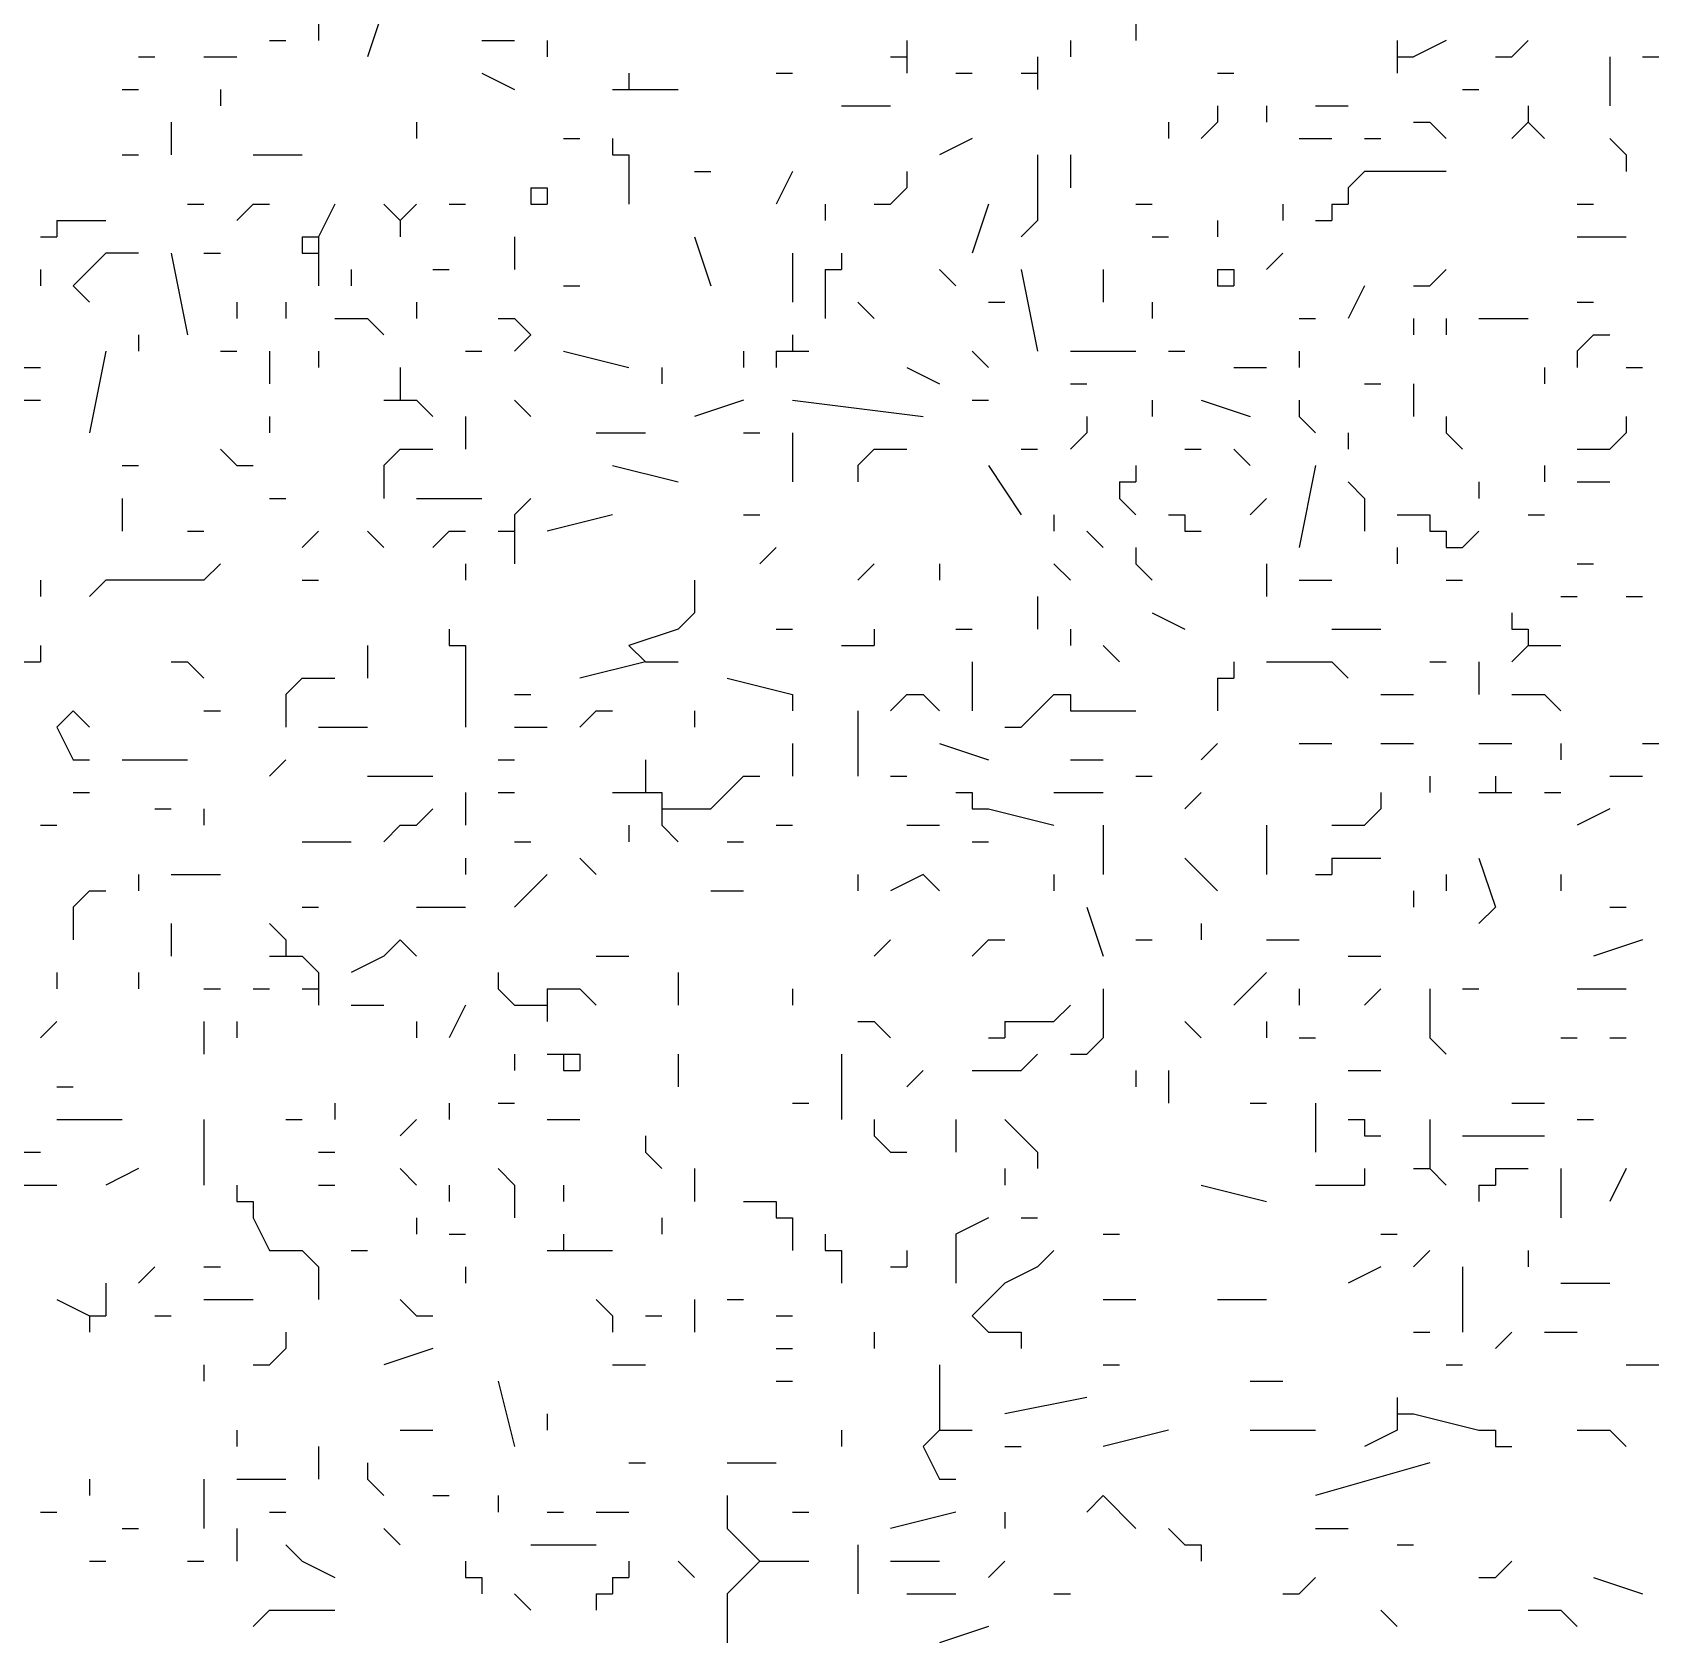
# Model space of a CAD drawing. Header units: inches. Extents: x 0 to 7.16, y 0 to 9.76.
# Drawn here: x 4.225 to 5.215, y 6.385 to 7.365 of the extents above; entities that cross this region are included whole.
import ezdxf

# ---------------------------------------------------------------- set-up
doc = ezdxf.new("R2010")
doc.units = ezdxf.units.IN
doc.header["$MEASUREMENT"] = 0

# ---------------------------------------------------------------- blocks, each defined once
blk = doc.blocks.new('drevoo')
at = {"linetype": 'Continuous'}
for points in [[(185.55022, -560.20012), (185.55022, -560.25012)], [(185.59022, -560.23012), (185.58022, -560.26012)], [(186.05022, -560.23012), (186.05022, -560.25012)], [(185.52022, -560.25012), (185.53022, -560.25012)], [(185.65022, -560.25012), (185.67022, -560.25012)], [(185.69022, -560.25012), (185.69022, -560.26012)], [(185.91022, -560.25012), (185.91022, -560.26012)], [(186.01022, -560.25012), (186.01022, -560.26012)], [(186.21022, -560.25012), (186.21022, -560.26012)], [(186.24022, -560.25012), (186.22022, -560.26012)], [(186.29022, -560.25012), (186.28022, -560.26012)], [(185.44022, -560.26012), (185.45022, -560.26012)], [(185.48022, -560.26012), (185.50022, -560.26012)], [(185.90022, -560.26012), (185.91022, -560.26012)], [(185.91022, -560.26012), (185.91022, -560.27012)], [(185.99022, -560.26012), (185.99022, -560.27012)], [(186.21022, -560.26012), (186.21022, -560.27012)], [(186.21022, -560.26012), (186.22022, -560.26012)], [(186.27022, -560.26012), (186.28022, -560.26012)], [(186.34022, -560.26012), (186.34022, -560.29012)], [(186.36022, -560.26012), (186.37022, -560.26012)], [(185.65022, -560.27012), (185.67022, -560.28012)], [(185.74022, -560.27012), (185.74022, -560.28012)], [(185.83022, -560.27012), (185.84022, -560.27012)], [(185.94022, -560.27012), (185.95022, -560.27012)], [(185.98022, -560.27012), (185.99022, -560.27012)], [(185.99022, -560.27012), (185.99022, -560.28012)], [(186.10022, -560.27012), (186.11022, -560.27012)], [(185.43022, -560.28012), (185.44022, -560.28012)], [(185.49022, -560.28012), (185.49022, -560.29012)], [(185.73022, -560.28012), (185.74022, -560.28012)], [(185.74022, -560.28012), (185.75022, -560.28012)], [(185.75022, -560.28012), (185.77022, -560.28012)], [(186.25022, -560.28012), (186.26022, -560.28012)], [(185.87022, -560.29012), (185.90022, -560.29012)], [(186.10022, -560.29012), (186.10022, -560.30012)], [(186.13022, -560.29012), (186.13022, -560.30012)], [(186.16022, -560.29012), (186.18022, -560.29012)], [(186.29022, -560.29012), (186.29022, -560.30012)], [(185.46022, -560.30012), (185.46022, -560.32012)], [(185.61022, -560.30012), (185.61022, -560.31012)], [(186.07022, -560.30012), (186.07022, -560.31012)], [(186.10022, -560.30012), (186.09022, -560.31012)], [(186.22022, -560.30012), (186.23022, -560.30012)], [(186.23022, -560.30012), (186.24022, -560.31012)], [(186.29022, -560.30012), (186.28022, -560.31012)], [(186.29022, -560.30012), (186.30022, -560.31012)], [(185.70022, -560.31012), (185.71022, -560.31012)], [(185.73022, -560.31012), (185.73022, -560.32012)], [(185.95022, -560.31012), (185.93022, -560.32012)], [(186.15022, -560.31012), (186.17022, -560.31012)], [(186.19022, -560.31012), (186.20022, -560.31012)], [(186.34022, -560.31012), (186.35022, -560.32012)], [(185.43022, -560.32012), (185.44022, -560.32012)], [(185.51022, -560.32012), (185.54022, -560.32012)], [(185.73022, -560.32012), (185.74022, -560.32012)], [(185.74022, -560.32012), (185.74022, -560.33012)], [(185.99022, -560.32012), (185.99022, -560.36012)], [(186.01022, -560.32012), (186.01022, -560.34012)], [(186.35022, -560.32012), (186.35022, -560.33012)], [(185.74022, -560.33012), (185.74022, -560.35012)], [(185.78022, -560.33012), (185.79022, -560.33012)], [(185.84022, -560.33012), (185.83022, -560.35012)], [(185.91022, -560.33012), (185.91022, -560.34012)], [(186.24022, -560.33012), (186.19022, -560.33012), (186.18022, -560.34012)], [(185.68022, -560.34012), (185.68022, -560.35012)], [(185.68022, -560.34012), (185.69022, -560.34012)], [(185.69022, -560.34012), (185.69022, -560.35012)], [(185.91022, -560.34012), (185.90022, -560.35012)], [(186.18022, -560.34012), (186.18022, -560.35012)], [(185.47022, -560.35012), (185.48022, -560.35012)], [(185.51022, -560.35012), (185.50022, -560.36012)], [(185.51022, -560.35012), (185.52022, -560.35012)], [(185.56022, -560.35012), (185.55022, -560.37012)], [(185.59022, -560.35012), (185.60022, -560.36012)], [(185.61022, -560.35012), (185.60022, -560.36012)], [(185.63022, -560.35012), (185.64022, -560.35012)], [(185.68022, -560.35012), (185.69022, -560.35012)], [(185.86022, -560.35012), (185.86022, -560.36012)], [(185.89022, -560.35012), (185.90022, -560.35012)], [(185.96022, -560.35012), (185.95022, -560.38012)], [(186.05022, -560.35012), (186.06022, -560.35012)], [(186.14022, -560.35012), (186.14022, -560.36012)], [(186.17022, -560.35012), (186.17022, -560.36012)], [(186.17022, -560.35012), (186.18022, -560.35012)], [(186.32022, -560.35012), (186.33022, -560.35012)], [(185.39022, -560.36012), (185.39022, -560.37012)], [(185.39022, -560.36012), (185.40022, -560.36012)], [(185.40022, -560.36012), (185.42022, -560.36012)], [(185.60022, -560.36012), (185.60022, -560.37012)], [(185.99022, -560.36012), (185.98022, -560.37012)], [(186.10022, -560.36012), (186.10022, -560.37012)], [(186.16022, -560.36012), (186.17022, -560.36012)], [(185.38022, -560.37012), (185.39022, -560.37012)], [(185.54022, -560.37012), (185.54022, -560.38012)], [(185.54022, -560.37012), (185.55022, -560.37012)], [(185.55022, -560.37012), (185.55022, -560.38012)], [(185.67022, -560.37012), (185.67022, -560.39012)], [(185.78022, -560.37012), (185.79022, -560.40012)], [(186.06022, -560.37012), (186.07022, -560.37012)], [(186.32022, -560.37012), (186.35022, -560.37012)], [(185.44022, -560.38012), (185.42022, -560.38012), (185.40022, -560.40012)], [(185.46022, -560.38012), (185.47022, -560.43012)], [(185.48022, -560.38012), (185.49022, -560.38012)], [(185.54022, -560.38012), (185.55022, -560.38012)], [(185.55022, -560.38012), (185.55022, -560.39012)], [(185.84022, -560.38012), (185.84022, -560.41012)], [(185.87022, -560.38012), (185.87022, -560.39012)], [(186.14022, -560.38012), (186.13022, -560.39012)], [(185.38022, -560.39012), (185.38022, -560.40012)], [(185.55022, -560.39012), (185.55022, -560.40012)], [(185.57022, -560.39012), (185.57022, -560.40012)], [(185.62022, -560.39012), (185.63022, -560.39012)], [(185.86022, -560.39012), (185.86022, -560.40012)], [(185.86022, -560.39012), (185.87022, -560.39012)], [(185.93022, -560.39012), (185.94022, -560.40012)], [(185.98022, -560.39012), (185.99022, -560.44012)], [(186.03022, -560.39012), (186.03022, -560.41012)], [(186.10022, -560.39012), (186.10022, -560.40012)], [(186.10022, -560.39012), (186.11022, -560.39012)], [(186.11022, -560.39012), (186.11022, -560.40012)], [(186.24022, -560.39012), (186.23022, -560.40012)], [(185.40022, -560.40012), (185.41022, -560.41012)], [(185.70022, -560.40012), (185.71022, -560.40012)], [(185.86022, -560.40012), (185.86022, -560.42012)], [(186.10022, -560.40012), (186.11022, -560.40012)], [(186.19022, -560.40012), (186.18022, -560.42012)], [(186.22022, -560.40012), (186.23022, -560.40012)], [(185.50022, -560.41012), (185.50022, -560.42012)], [(185.53022, -560.41012), (185.53022, -560.42012)], [(185.61022, -560.41012), (185.61022, -560.42012)], [(185.88022, -560.41012), (185.89022, -560.42012)], [(185.96022, -560.41012), (185.97022, -560.41012)], [(186.06022, -560.41012), (186.06022, -560.42012)], [(186.32022, -560.41012), (186.33022, -560.41012)], [(185.56022, -560.42012), (185.58022, -560.42012)], [(185.58022, -560.42012), (185.59022, -560.43012)], [(185.66022, -560.42012), (185.67022, -560.42012)], [(185.67022, -560.42012), (185.68022, -560.43012)], [(186.15022, -560.42012), (186.16022, -560.42012)], [(186.22022, -560.42012), (186.22022, -560.43012)], [(186.24022, -560.42012), (186.24022, -560.43012)], [(186.26022, -560.42012), (186.29022, -560.42012)], [(185.44022, -560.43012), (185.44022, -560.44012)], [(185.68022, -560.43012), (185.67022, -560.44012)], [(185.84022, -560.43012), (185.84022, -560.44012)], [(186.33022, -560.43012), (186.32022, -560.44012)], [(186.33022, -560.43012), (186.34022, -560.43012)], [(185.42022, -560.44012), (185.41022, -560.49012)], [(185.49022, -560.44012), (185.50022, -560.44012)], [(185.52022, -560.44012), (185.52022, -560.46012)], [(185.55022, -560.44012), (185.55022, -560.45012)], [(185.64022, -560.44012), (185.65022, -560.44012)], [(185.70022, -560.44012), (185.74022, -560.45012)], [(185.81022, -560.44012), (185.81022, -560.45012)], [(185.83022, -560.44012), (185.83022, -560.45012)], [(185.83022, -560.44012), (185.84022, -560.44012)], [(185.84022, -560.44012), (185.85022, -560.44012)], [(185.95022, -560.44012), (185.96022, -560.45012)], [(186.01022, -560.44012), (186.05022, -560.44012)], [(186.07022, -560.44012), (186.08022, -560.44012)], [(186.15022, -560.44012), (186.15022, -560.45012)], [(186.32022, -560.44012), (186.32022, -560.45012)], [(185.37022, -560.45012), (185.38022, -560.45012)], [(185.60022, -560.45012), (185.60022, -560.46012)], [(185.76022, -560.45012), (185.76022, -560.46012)], [(185.91022, -560.45012), (185.93022, -560.46012)], [(186.11022, -560.45012), (186.13022, -560.45012)], [(186.30022, -560.45012), (186.30022, -560.46012)], [(186.35022, -560.45012), (186.36022, -560.45012)], [(185.60022, -560.46012), (185.60022, -560.47012)], [(186.01022, -560.46012), (186.02022, -560.46012)], [(186.19022, -560.46012), (186.20022, -560.46012)], [(186.22022, -560.46012), (186.22022, -560.48012)], [(185.36022, -560.47012), (185.38022, -560.47012)], [(185.59022, -560.47012), (185.60022, -560.47012)], [(185.60022, -560.47012), (185.61022, -560.47012)], [(185.61022, -560.47012), (185.62022, -560.48012)], [(185.67022, -560.47012), (185.68022, -560.48012)], [(185.81022, -560.47012), (185.78022, -560.48012)], [(185.84022, -560.47012), (185.92022, -560.48012)], [(185.95022, -560.47012), (185.96022, -560.47012)], [(186.06022, -560.47012), (186.06022, -560.48012)], [(186.09022, -560.47012), (186.12022, -560.48012)], [(186.15022, -560.47012), (186.15022, -560.48012)], [(185.52022, -560.48012), (185.52022, -560.49012)], [(185.64022, -560.48012), (185.64022, -560.50012)], [(186.02022, -560.48012), (186.02022, -560.49012)], [(186.15022, -560.48012), (186.16022, -560.49012)], [(186.24022, -560.48012), (186.24022, -560.49012)], [(186.35022, -560.48012), (186.35022, -560.49012)], [(185.72022, -560.49012), (185.75022, -560.49012)], [(185.81022, -560.49012), (185.82022, -560.49012)], [(185.84022, -560.49012), (185.84022, -560.52012)], [(186.02022, -560.49012), (186.01022, -560.50012)], [(186.18022, -560.49012), (186.18022, -560.50012)], [(186.24022, -560.49012), (186.25022, -560.50012)], [(186.35022, -560.49012), (186.34022, -560.50012)], [(185.49022, -560.50012), (185.50022, -560.51012)], [(185.60022, -560.50012), (185.59022, -560.51012)], [(185.60022, -560.50012), (185.62022, -560.50012)], [(185.89022, -560.50012), (185.88022, -560.51012)], [(185.89022, -560.50012), (185.91022, -560.50012)], [(185.98022, -560.50012), (185.99022, -560.50012)], [(186.08022, -560.50012), (186.09022, -560.50012)], [(186.11022, -560.50012), (186.12022, -560.51012)], [(186.32022, -560.50012), (186.34022, -560.50012)], [(185.43022, -560.51012), (185.44022, -560.51012)], [(185.50022, -560.51012), (185.51022, -560.51012)], [(185.59022, -560.51012), (185.59022, -560.53012)], [(185.73022, -560.51012), (185.77022, -560.52012)], [(185.88022, -560.51012), (185.88022, -560.52012)], [(185.96022, -560.51012), (185.98022, -560.54012)], [(186.05022, -560.51012), (186.05022, -560.52012)], [(186.16022, -560.51012), (186.15022, -560.56012)], [(186.30022, -560.51012), (186.30022, -560.52012)], [(186.04022, -560.52012), (186.04022, -560.53012)], [(186.04022, -560.52012), (186.05022, -560.52012)], [(186.18022, -560.52012), (186.19022, -560.53012)], [(186.26022, -560.52012), (186.26022, -560.53012)], [(186.32022, -560.52012), (186.34022, -560.52012)], [(185.43022, -560.53012), (185.43022, -560.55012)], [(185.52022, -560.53012), (185.53022, -560.53012)], [(185.61022, -560.53012), (185.65022, -560.53012)], [(185.68022, -560.53012), (185.67022, -560.54012)], [(186.04022, -560.53012), (186.05022, -560.54012)], [(186.13022, -560.53012), (186.12022, -560.54012)], [(186.19022, -560.53012), (186.19022, -560.55012)], [(185.67022, -560.54012), (185.67022, -560.55012)], [(185.73022, -560.54012), (185.69022, -560.55012)], [(185.81022, -560.54012), (185.82022, -560.54012)], [(186.00022, -560.54012), (186.00022, -560.55012)], [(186.07022, -560.54012), (186.08022, -560.54012)], [(186.08022, -560.54012), (186.08022, -560.55012)], [(186.21022, -560.54012), (186.22022, -560.54012)], [(186.22022, -560.54012), (186.23022, -560.54012)], [(186.23022, -560.54012), (186.23022, -560.55012)], [(186.29022, -560.54012), (186.30022, -560.54012)], [(185.47022, -560.55012), (185.48022, -560.55012)], [(185.55022, -560.55012), (185.54022, -560.56012)], [(185.58022, -560.55012), (185.59022, -560.56012)], [(185.63022, -560.55012), (185.62022, -560.56012)], [(185.63022, -560.55012), (185.64022, -560.55012)], [(185.66022, -560.55012), (185.67022, -560.55012)], [(185.67022, -560.55012), (185.67022, -560.56012)], [(186.02022, -560.55012), (186.03022, -560.56012)], [(186.08022, -560.55012), (186.09022, -560.55012)], [(186.23022, -560.55012), (186.24022, -560.55012)], [(186.24022, -560.55012), (186.24022, -560.56012)], [(186.26022, -560.55012), (186.25022, -560.56012)], [(185.67022, -560.56012), (185.67022, -560.57012)], [(185.83022, -560.56012), (185.82022, -560.57012)], [(186.05022, -560.56012), (186.05022, -560.57012)], [(186.21022, -560.56012), (186.21022, -560.57012)], [(186.24022, -560.56012), (186.25022, -560.56012)], [(185.49022, -560.57012), (185.48022, -560.58012)], [(185.64022, -560.57012), (185.64022, -560.58012)], [(185.89022, -560.57012), (185.88022, -560.58012)], [(185.93022, -560.57012), (185.93022, -560.58012)], [(186.00022, -560.57012), (186.01022, -560.58012)], [(186.05022, -560.57012), (186.06022, -560.58012)], [(186.13022, -560.57012), (186.13022, -560.59012)], [(186.32022, -560.57012), (186.33022, -560.57012)], [(185.38022, -560.58012), (185.38022, -560.59012)], [(185.48022, -560.58012), (185.42022, -560.58012), (185.41022, -560.59012)], [(185.54022, -560.58012), (185.55022, -560.58012)], [(185.78022, -560.58012), (185.78022, -560.60012)], [(186.15022, -560.58012), (186.17022, -560.58012)], [(186.24022, -560.58012), (186.25022, -560.58012)], [(185.99022, -560.59012), (185.99022, -560.61012)], [(186.31022, -560.59012), (186.32022, -560.59012)], [(186.35022, -560.59012), (186.36022, -560.59012)], [(185.78022, -560.60012), (185.77022, -560.61012)], [(186.06022, -560.60012), (186.08022, -560.61012)], [(186.28022, -560.60012), (186.28022, -560.61012)], [(185.63022, -560.61012), (185.63022, -560.62012)], [(185.77022, -560.61012), (185.74022, -560.62012), (185.75022, -560.63012)], [(185.83022, -560.61012), (185.84022, -560.61012)], [(185.89022, -560.61012), (185.89022, -560.62012)], [(185.94022, -560.61012), (185.95022, -560.61012)], [(186.01022, -560.61012), (186.01022, -560.62012)], [(186.17022, -560.61012), (186.20022, -560.61012)], [(186.28022, -560.61012), (186.29022, -560.61012)], [(186.29022, -560.61012), (186.29022, -560.62012)], [(185.38022, -560.62012), (185.38022, -560.63012)], [(185.58022, -560.62012), (185.58022, -560.64012)], [(185.63022, -560.62012), (185.64022, -560.62012)], [(185.64022, -560.62012), (185.64022, -560.63012)], [(185.87022, -560.62012), (185.88022, -560.62012)], [(185.88022, -560.62012), (185.89022, -560.62012)], [(186.03022, -560.62012), (186.04022, -560.63012)], [(186.29022, -560.62012), (186.28022, -560.63012)], [(186.29022, -560.62012), (186.30022, -560.62012)], [(186.30022, -560.62012), (186.31022, -560.62012)], [(185.37022, -560.63012), (185.38022, -560.63012)], [(185.46022, -560.63012), (185.47022, -560.63012)], [(185.47022, -560.63012), (185.48022, -560.64012)], [(185.64022, -560.63012), (185.64022, -560.67012)], [(185.75022, -560.63012), (185.71022, -560.64012)], [(185.75022, -560.63012), (185.77022, -560.63012)], [(185.95022, -560.63012), (185.95022, -560.66012)], [(186.11022, -560.63012), (186.11022, -560.64012)], [(186.13022, -560.63012), (186.17022, -560.63012)], [(186.17022, -560.63012), (186.18022, -560.64012)], [(186.23022, -560.63012), (186.24022, -560.63012)], [(186.26022, -560.63012), (186.26022, -560.65012)], [(185.54022, -560.64012), (185.53022, -560.65012)], [(185.54022, -560.64012), (185.56022, -560.64012)], [(185.80022, -560.64012), (185.84022, -560.65012), (185.84022, -560.66012)], [(186.10022, -560.64012), (186.10022, -560.65012)], [(186.10022, -560.64012), (186.11022, -560.64012)], [(185.53022, -560.65012), (185.53022, -560.67012)], [(185.67022, -560.65012), (185.68022, -560.65012)], [(185.91022, -560.65012), (185.90022, -560.66012)], [(185.91022, -560.65012), (185.92022, -560.65012)], [(185.92022, -560.65012), (185.93022, -560.66012)], [(186.00022, -560.65012), (185.99022, -560.66012)], [(186.00022, -560.65012), (186.01022, -560.65012)], [(186.01022, -560.65012), (186.01022, -560.66012)], [(186.10022, -560.65012), (186.10022, -560.66012)], [(186.20022, -560.65012), (186.22022, -560.65012)], [(186.28022, -560.65012), (186.30022, -560.65012)], [(186.30022, -560.65012), (186.31022, -560.66012)], [(185.40022, -560.66012), (185.39022, -560.67012)], [(185.40022, -560.66012), (185.41022, -560.67012)], [(185.48022, -560.66012), (185.49022, -560.66012)], [(185.72022, -560.66012), (185.71022, -560.67012)], [(185.72022, -560.66012), (185.73022, -560.66012)], [(185.78022, -560.66012), (185.78022, -560.67012)], [(185.88022, -560.66012), (185.88022, -560.70012)], [(185.99022, -560.66012), (185.98022, -560.67012)], [(186.01022, -560.66012), (186.02022, -560.66012)], [(186.02022, -560.66012), (186.05022, -560.66012)], [(185.39022, -560.67012), (185.40022, -560.69012), (185.41022, -560.69012)], [(185.55022, -560.67012), (185.58022, -560.67012)], [(185.67022, -560.67012), (185.69022, -560.67012)], [(185.97022, -560.67012), (185.98022, -560.67012)], [(185.84022, -560.68012), (185.84022, -560.70012)], [(185.93022, -560.68012), (185.96022, -560.69012)], [(186.10022, -560.68012), (186.09022, -560.69012)], [(186.15022, -560.68012), (186.17022, -560.68012)], [(186.20022, -560.68012), (186.22022, -560.68012)], [(186.26022, -560.68012), (186.28022, -560.68012)], [(186.31022, -560.68012), (186.31022, -560.69012)], [(186.36022, -560.68012), (186.40022, -560.68012)], [(185.43022, -560.69012), (185.47022, -560.69012)], [(185.53022, -560.69012), (185.52022, -560.70012)], [(185.66022, -560.69012), (185.67022, -560.69012)], [(185.75022, -560.69012), (185.75022, -560.70012)], [(186.01022, -560.69012), (186.03022, -560.69012)], [(185.58022, -560.70012), (185.62022, -560.70012)], [(185.75022, -560.70012), (185.75022, -560.71012)], [(185.81022, -560.70012), (185.80022, -560.71012)], [(185.81022, -560.70012), (185.82022, -560.70012)], [(185.90022, -560.70012), (185.91022, -560.70012)], [(186.05022, -560.70012), (186.06022, -560.70012)], [(186.23022, -560.70012), (186.23022, -560.71012)], [(186.27022, -560.70012), (186.27022, -560.71012)], [(186.34022, -560.70012), (186.36022, -560.70012)], [(185.40022, -560.71012), (185.41022, -560.71012)], [(185.64022, -560.71012), (185.64022, -560.73012)], [(185.66022, -560.71012), (185.67022, -560.71012)], [(185.73022, -560.71012), (185.74022, -560.71012)], [(185.74022, -560.71012), (185.75022, -560.71012)], [(185.75022, -560.71012), (185.76022, -560.71012)], [(185.76022, -560.71012), (185.76022, -560.72012)], [(185.80022, -560.71012), (185.79022, -560.72012)], [(185.94022, -560.71012), (185.95022, -560.71012)], [(185.95022, -560.71012), (185.95022, -560.72012)], [(186.00022, -560.71012), (186.03022, -560.71012)], [(186.09022, -560.71012), (186.08022, -560.72012)], [(186.20022, -560.71012), (186.20022, -560.72012)], [(186.26022, -560.71012), (186.27022, -560.71012)], [(186.27022, -560.71012), (186.28022, -560.71012)], [(186.30022, -560.71012), (186.31022, -560.71012)], [(185.45022, -560.72012), (185.46022, -560.72012)], [(185.48022, -560.72012), (185.48022, -560.73012)], [(185.62022, -560.72012), (185.61022, -560.73012)], [(185.76022, -560.72012), (185.76022, -560.73012)], [(185.76022, -560.72012), (185.77022, -560.72012)], [(185.77022, -560.72012), (185.79022, -560.72012)], [(185.95022, -560.72012), (185.96022, -560.72012)], [(185.96022, -560.72012), (186.00022, -560.73012)], [(186.20022, -560.72012), (186.19022, -560.73012)], [(186.34022, -560.72012), (186.32022, -560.73012)], [(185.38022, -560.73012), (185.39022, -560.73012)], [(185.60022, -560.73012), (185.59022, -560.74012)], [(185.60022, -560.73012), (185.61022, -560.73012)], [(185.74022, -560.73012), (185.74022, -560.74012)], [(185.76022, -560.73012), (185.77022, -560.74012)], [(185.83022, -560.73012), (185.84022, -560.73012)], [(185.91022, -560.73012), (185.93022, -560.73012)], [(186.03022, -560.73012), (186.03022, -560.76012)], [(186.13022, -560.73012), (186.13022, -560.76012)], [(186.17022, -560.73012), (186.19022, -560.73012)], [(185.54022, -560.74012), (185.57022, -560.74012)], [(185.67022, -560.74012), (185.68022, -560.74012)], [(185.80022, -560.74012), (185.81022, -560.74012)], [(185.95022, -560.74012), (185.96022, -560.74012)], [(185.64022, -560.75012), (185.64022, -560.76012)], [(185.71022, -560.75012), (185.72022, -560.76012)], [(186.08022, -560.75012), (186.09022, -560.76012)], [(186.17022, -560.75012), (186.17022, -560.76012)], [(186.17022, -560.75012), (186.18022, -560.75012)], [(186.18022, -560.75012), (186.20022, -560.75012)], [(186.26022, -560.75012), (186.27022, -560.78012)], [(185.44022, -560.76012), (185.44022, -560.77012)], [(185.46022, -560.76012), (185.49022, -560.76012)], [(185.69022, -560.76012), (185.68022, -560.77012)], [(185.88022, -560.76012), (185.88022, -560.77012)], [(185.92022, -560.76012), (185.90022, -560.77012)], [(185.92022, -560.76012), (185.93022, -560.77012)], [(186.00022, -560.76012), (186.00022, -560.77012)], [(186.09022, -560.76012), (186.10022, -560.77012)], [(186.16022, -560.76012), (186.17022, -560.76012)], [(186.24022, -560.76012), (186.24022, -560.77012)], [(186.31022, -560.76012), (186.31022, -560.77012)], [(185.41022, -560.77012), (185.40022, -560.78012)], [(185.41022, -560.77012), (185.42022, -560.77012)], [(185.68022, -560.77012), (185.67022, -560.78012)], [(185.79022, -560.77012), (185.81022, -560.77012)], [(186.22022, -560.77012), (186.22022, -560.78012)], [(185.40022, -560.78012), (185.40022, -560.80012)], [(185.54022, -560.78012), (185.55022, -560.78012)], [(185.61022, -560.78012), (185.64022, -560.78012)], [(186.02022, -560.78012), (186.03022, -560.81012)], [(186.27022, -560.78012), (186.26022, -560.79012)], [(186.34022, -560.78012), (186.35022, -560.78012)], [(185.46022, -560.79012), (185.46022, -560.81012)], [(185.52022, -560.79012), (185.53022, -560.80012)], [(186.09022, -560.79012), (186.09022, -560.80012)], [(185.53022, -560.80012), (185.53022, -560.81012)], [(185.60022, -560.80012), (185.59022, -560.81012)], [(185.60022, -560.80012), (185.61022, -560.81012)], [(185.90022, -560.80012), (185.89022, -560.81012)], [(185.96022, -560.80012), (185.95022, -560.81012)], [(185.96022, -560.80012), (185.97022, -560.80012)], [(186.05022, -560.80012), (186.06022, -560.80012)], [(186.13022, -560.80012), (186.15022, -560.80012)], [(186.36022, -560.80012), (186.33022, -560.81012)], [(185.52022, -560.81012), (185.53022, -560.81012)], [(185.53022, -560.81012), (185.54022, -560.81012)], [(185.54022, -560.81012), (185.55022, -560.82012)], [(185.59022, -560.81012), (185.57022, -560.82012)], [(185.72022, -560.81012), (185.74022, -560.81012)], [(186.18022, -560.81012), (186.20022, -560.81012)], [(185.39022, -560.82012), (185.39022, -560.83012)], [(185.44022, -560.82012), (185.44022, -560.83012)], [(185.55022, -560.82012), (185.55022, -560.83012)], [(185.66022, -560.82012), (185.66022, -560.83012)], [(185.77022, -560.82012), (185.77022, -560.84012)], [(186.13022, -560.82012), (186.12022, -560.83012)], [(185.48022, -560.83012), (185.49022, -560.83012)], [(185.51022, -560.83012), (185.52022, -560.83012)], [(185.54022, -560.83012), (185.55022, -560.83012)], [(185.55022, -560.83012), (185.55022, -560.84012)], [(185.66022, -560.83012), (185.67022, -560.84012)], [(185.69022, -560.83012), (185.69022, -560.84012)], [(185.69022, -560.83012), (185.70022, -560.83012)], [(185.70022, -560.83012), (185.71022, -560.83012)], [(185.71022, -560.83012), (185.72022, -560.84012)], [(185.84022, -560.83012), (185.84022, -560.84012)], [(186.03022, -560.83012), (186.03022, -560.86012)], [(186.12022, -560.83012), (186.11022, -560.84012)], [(186.15022, -560.83012), (186.15022, -560.84012)], [(186.20022, -560.83012), (186.19022, -560.84012)], [(186.23022, -560.83012), (186.23022, -560.86012)], [(186.25022, -560.83012), (186.26022, -560.83012)], [(186.32022, -560.83012), (186.35022, -560.83012)], [(185.57022, -560.84012), (185.59022, -560.84012)], [(185.64022, -560.84012), (185.63022, -560.86012)], [(185.67022, -560.84012), (185.68022, -560.84012)], [(185.68022, -560.84012), (185.69022, -560.84012)], [(185.69022, -560.84012), (185.69022, -560.85012)], [(186.01022, -560.84012), (186.00022, -560.85012)], [(185.39022, -560.85012), (185.38022, -560.86012)], [(185.48022, -560.85012), (185.48022, -560.87012)], [(185.50022, -560.85012), (185.50022, -560.86012)], [(185.61022, -560.85012), (185.61022, -560.86012)], [(185.88022, -560.85012), (185.89022, -560.85012)], [(185.89022, -560.85012), (185.90022, -560.86012)], [(185.97022, -560.85012), (185.97022, -560.86012)], [(185.97022, -560.85012), (185.98022, -560.85012)], [(185.98022, -560.85012), (186.00022, -560.85012)], [(186.08022, -560.85012), (186.09022, -560.86012)], [(186.13022, -560.85012), (186.13022, -560.86012)], [(185.96022, -560.86012), (185.97022, -560.86012)], [(186.03022, -560.86012), (186.02022, -560.87012)], [(186.15022, -560.86012), (186.16022, -560.86012)], [(186.23022, -560.86012), (186.24022, -560.87012)], [(186.31022, -560.86012), (186.32022, -560.86012)], [(186.34022, -560.86012), (186.35022, -560.86012)], [(185.67022, -560.87012), (185.67022, -560.88012)], [(185.69022, -560.87012), (185.70022, -560.87012)], [(185.70022, -560.87012), (185.70022, -560.88012)], [(185.70022, -560.87012), (185.71022, -560.87012)], [(185.71022, -560.87012), (185.71022, -560.88012)], [(185.77022, -560.87012), (185.77022, -560.89012)], [(185.87022, -560.87012), (185.87022, -560.91012)], [(185.99022, -560.87012), (185.98022, -560.88012)], [(186.01022, -560.87012), (186.02022, -560.87012)], [(185.70022, -560.88012), (185.71022, -560.88012)], [(185.92022, -560.88012), (185.91022, -560.89012)], [(185.95022, -560.88012), (185.98022, -560.88012)], [(186.05022, -560.88012), (186.05022, -560.89012)], [(186.07022, -560.88012), (186.07022, -560.90012)], [(186.18022, -560.88012), (186.20022, -560.88012)], [(185.39022, -560.89012), (185.40022, -560.89012)], [(185.56022, -560.90012), (185.56022, -560.91012)], [(185.63022, -560.90012), (185.63022, -560.91012)], [(185.66022, -560.90012), (185.67022, -560.90012)], [(185.84022, -560.90012), (185.85022, -560.90012)], [(186.12022, -560.90012), (186.13022, -560.90012)], [(186.16022, -560.90012), (186.16022, -560.93012)], [(186.28022, -560.90012), (186.30022, -560.90012)], [(185.39022, -560.91012), (185.43022, -560.91012)], [(185.48022, -560.91012), (185.48022, -560.95012)], [(185.53022, -560.91012), (185.54022, -560.91012)], [(185.61022, -560.91012), (185.60022, -560.92012)], [(185.69022, -560.91012), (185.71022, -560.91012)], [(185.89022, -560.91012), (185.89022, -560.92012)], [(185.94022, -560.91012), (185.94022, -560.93012)], [(185.97022, -560.91012), (185.98022, -560.92012)], [(186.18022, -560.91012), (186.19022, -560.91012)], [(186.19022, -560.91012), (186.19022, -560.92012)], [(186.23022, -560.91012), (186.23022, -560.93012)], [(186.32022, -560.91012), (186.33022, -560.91012)], [(185.75022, -560.92012), (185.75022, -560.93012)], [(185.89022, -560.92012), (185.90022, -560.93012)], [(185.98022, -560.92012), (185.99022, -560.93012)], [(186.19022, -560.92012), (186.20022, -560.92012)], [(186.25022, -560.92012), (186.30022, -560.92012)], [(185.37022, -560.93012), (185.38022, -560.93012)], [(185.55022, -560.93012), (185.56022, -560.93012)], [(185.75022, -560.93012), (185.76022, -560.94012)], [(185.90022, -560.93012), (185.91022, -560.93012)], [(185.99022, -560.93012), (185.99022, -560.94012)], [(186.23022, -560.93012), (186.23022, -560.94012)], [(185.44022, -560.94012), (185.42022, -560.95012)], [(185.60022, -560.94012), (185.61022, -560.95012)], [(185.66022, -560.94012), (185.67022, -560.95012)], [(185.78022, -560.94012), (185.78022, -560.96012)], [(185.97022, -560.94012), (185.97022, -560.95012)], [(186.19022, -560.94012), (186.19022, -560.95012)], [(186.22022, -560.94012), (186.23022, -560.94012)], [(186.23022, -560.94012), (186.24022, -560.95012)], [(186.27022, -560.94012), (186.27022, -560.95012)], [(186.27022, -560.94012), (186.28022, -560.94012)], [(186.28022, -560.94012), (186.29022, -560.94012)], [(186.31022, -560.94012), (186.31022, -560.97012)], [(186.35022, -560.94012), (186.34022, -560.96012)], [(185.37022, -560.95012), (185.39022, -560.95012)], [(185.50022, -560.95012), (185.50022, -560.96012)], [(185.55022, -560.95012), (185.56022, -560.95012)], [(185.63022, -560.95012), (185.63022, -560.96012)], [(185.67022, -560.95012), (185.67022, -560.97012)], [(185.70022, -560.95012), (185.70022, -560.96012)], [(186.09022, -560.95012), (186.13022, -560.96012)], [(186.16022, -560.95012), (186.18022, -560.95012)], [(186.18022, -560.95012), (186.19022, -560.95012)], [(186.26022, -560.95012), (186.26022, -560.96012)], [(186.26022, -560.95012), (186.27022, -560.95012)], [(185.50022, -560.96012), (185.51022, -560.96012)], [(185.51022, -560.96012), (185.51022, -560.97012)], [(185.81022, -560.96012), (185.82022, -560.96012)], [(185.82022, -560.96012), (185.83022, -560.96012)], [(185.83022, -560.96012), (185.83022, -560.97012)], [(185.51022, -560.97012), (185.52022, -560.99012), (185.54022, -560.99012)], [(185.61022, -560.97012), (185.61022, -560.98012)], [(185.76022, -560.97012), (185.76022, -560.98012)], [(185.83022, -560.97012), (185.84022, -560.97012)], [(185.84022, -560.97012), (185.84022, -560.98012)], [(185.96022, -560.97012), (185.94022, -560.98012), (185.94022, -561.01012)], [(185.98022, -560.97012), (185.99022, -560.97012)], [(185.63022, -560.98012), (185.64022, -560.98012)], [(185.70022, -560.98012), (185.70022, -560.99012)], [(185.84022, -560.98012), (185.84022, -560.99012)], [(185.86022, -560.98012), (185.86022, -560.99012)], [(186.03022, -560.98012), (186.04022, -560.98012)], [(186.20022, -560.98012), (186.21022, -560.98012)], [(185.54022, -560.99012), (185.55022, -561.00012)], [(185.57022, -560.99012), (185.58022, -560.99012)], [(185.69022, -560.99012), (185.70022, -560.99012)], [(185.70022, -560.99012), (185.71022, -560.99012)], [(185.71022, -560.99012), (185.73022, -560.99012)], [(185.86022, -560.99012), (185.87022, -560.99012)], [(185.87022, -560.99012), (185.87022, -561.00012)], [(185.91022, -560.99012), (185.91022, -561.00012)], [(186.00022, -560.99012), (185.99022, -561.00012)], [(186.23022, -560.99012), (186.22022, -561.00012)], [(186.29022, -560.99012), (186.29022, -561.00012)], [(185.45022, -561.00012), (185.44022, -561.01012)], [(185.48022, -561.00012), (185.49022, -561.00012)], [(185.55022, -561.00012), (185.55022, -561.02012)], [(185.64022, -561.00012), (185.64022, -561.01012)], [(185.87022, -561.00012), (185.87022, -561.01012)], [(185.90022, -561.00012), (185.91022, -561.00012)], [(185.99022, -561.00012), (185.97022, -561.01012)], [(186.20022, -561.00012), (186.18022, -561.01012)], [(186.25022, -561.00012), (186.25022, -561.04012)], [(185.42022, -561.01012), (185.42022, -561.02012)], [(185.97022, -561.01012), (185.96022, -561.02012)], [(186.31022, -561.01012), (186.34022, -561.01012)], [(185.39022, -561.02012), (185.41022, -561.03012)], [(185.42022, -561.02012), (185.42022, -561.03012)], [(185.48022, -561.02012), (185.51022, -561.02012)], [(185.60022, -561.02012), (185.61022, -561.03012)], [(185.72022, -561.02012), (185.73022, -561.03012)], [(185.78022, -561.02012), (185.78022, -561.04012)], [(185.80022, -561.02012), (185.81022, -561.02012)], [(185.96022, -561.02012), (185.95022, -561.03012), (185.96022, -561.04012), (185.97022, -561.04012)], [(186.03022, -561.02012), (186.05022, -561.02012)], [(186.10022, -561.02012), (186.13022, -561.02012)], [(185.41022, -561.03012), (185.41022, -561.04012)], [(185.41022, -561.03012), (185.42022, -561.03012)], [(185.45022, -561.03012), (185.46022, -561.03012)], [(185.61022, -561.03012), (185.62022, -561.03012)], [(185.73022, -561.03012), (185.73022, -561.04012)], [(185.75022, -561.03012), (185.76022, -561.03012)], [(185.83022, -561.03012), (185.84022, -561.03012)], [(185.53022, -561.04012), (185.53022, -561.05012)], [(185.89022, -561.04012), (185.89022, -561.05012)], [(185.97022, -561.04012), (185.98022, -561.04012)], [(185.98022, -561.04012), (185.98022, -561.05012)], [(186.22022, -561.04012), (186.23022, -561.04012)], [(186.28022, -561.04012), (186.27022, -561.05012)], [(186.30022, -561.04012), (186.32022, -561.04012)], [(185.53022, -561.05012), (185.52022, -561.06012)], [(185.62022, -561.05012), (185.59022, -561.06012)], [(185.83022, -561.05012), (185.84022, -561.05012)], [(185.48022, -561.06012), (185.48022, -561.07012)], [(185.51022, -561.06012), (185.52022, -561.06012)], [(185.73022, -561.06012), (185.75022, -561.06012)], [(185.93022, -561.06012), (185.93022, -561.09012)], [(186.03022, -561.06012), (186.04022, -561.06012)], [(186.24022, -561.06012), (186.25022, -561.06012)], [(186.35022, -561.06012), (186.37022, -561.06012)], [(185.66022, -561.07012), (185.67022, -561.11012)], [(185.83022, -561.07012), (185.84022, -561.07012)], [(186.12022, -561.07012), (186.14022, -561.07012)], [(186.02022, -561.08012), (185.97022, -561.09012)], [(186.21022, -561.08012), (186.21022, -561.09012)], [(185.69022, -561.09012), (185.69022, -561.10012)], [(185.93022, -561.09012), (185.93022, -561.10012)], [(186.21022, -561.09012), (186.21022, -561.10012)], [(186.21022, -561.09012), (186.22022, -561.09012)], [(186.22022, -561.09012), (186.26022, -561.10012)], [(185.50022, -561.10012), (185.50022, -561.11012)], [(185.60022, -561.10012), (185.62022, -561.10012)], [(185.87022, -561.10012), (185.87022, -561.11012)], [(185.93022, -561.10012), (185.92022, -561.11012), (185.93022, -561.13012), (185.94022, -561.13012)], [(185.93022, -561.10012), (185.94022, -561.10012)], [(185.94022, -561.10012), (185.95022, -561.10012)], [(186.07022, -561.10012), (186.03022, -561.11012)], [(186.12022, -561.10012), (186.16022, -561.10012)], [(186.21022, -561.10012), (186.19022, -561.11012)], [(186.26022, -561.10012), (186.27022, -561.10012)], [(186.27022, -561.10012), (186.27022, -561.11012)], [(186.32022, -561.10012), (186.34022, -561.10012)], [(186.34022, -561.10012), (186.35022, -561.11012)], [(185.55022, -561.11012), (185.55022, -561.13012)], [(185.97022, -561.11012), (185.98022, -561.11012)], [(186.27022, -561.11012), (186.28022, -561.11012)], [(185.58022, -561.12012), (185.58022, -561.13012)], [(185.74022, -561.12012), (185.75022, -561.12012)], [(185.80022, -561.12012), (185.83022, -561.12012)], [(186.23022, -561.12012), (186.16022, -561.14012)], [(185.41022, -561.13012), (185.41022, -561.14012)], [(185.48022, -561.13012), (185.48022, -561.16012)], [(185.50022, -561.13012), (185.53022, -561.13012)], [(185.58022, -561.13012), (185.59022, -561.14012)], [(185.62022, -561.14012), (185.63022, -561.14012)], [(185.66022, -561.14012), (185.66022, -561.15012)], [(185.80022, -561.14012), (185.80022, -561.16012)], [(186.02022, -561.15012), (186.03022, -561.14012), (186.05022, -561.16012)], [(185.38022, -561.15012), (185.39022, -561.15012)], [(185.52022, -561.15012), (185.53022, -561.15012)], [(185.69022, -561.15012), (185.70022, -561.15012)], [(185.72022, -561.15012), (185.74022, -561.15012)], [(185.84022, -561.15012), (185.85022, -561.15012)], [(185.94022, -561.15012), (185.90022, -561.16012)], [(185.97022, -561.15012), (185.97022, -561.16012)], [(185.43022, -561.16012), (185.44022, -561.16012)], [(185.50022, -561.16012), (185.50022, -561.18012)], [(185.59022, -561.16012), (185.60022, -561.17012)], [(185.80022, -561.16012), (185.81022, -561.17012)], [(186.07022, -561.16012), (186.08022, -561.17012)], [(186.16022, -561.16012), (186.18022, -561.16012)], [(185.53022, -561.17012), (185.54022, -561.18012)], [(185.68022, -561.17012), (185.72022, -561.17012)], [(185.81022, -561.17012), (185.82022, -561.18012)], [(185.88022, -561.17012), (185.88022, -561.20012)], [(186.08022, -561.17012), (186.09022, -561.17012)], [(186.09022, -561.17012), (186.09022, -561.18012)], [(186.21022, -561.17012), (186.22022, -561.17012)], [(185.41022, -561.18012), (185.42022, -561.18012)], [(185.47022, -561.18012), (185.48022, -561.18012)], [(185.54022, -561.18012), (185.56022, -561.19012)], [(185.64022, -561.18012), (185.64022, -561.19012)], [(185.74022, -561.18012), (185.74022, -561.19012)], [(185.77022, -561.18012), (185.78022, -561.19012)], [(185.82022, -561.18012), (185.80022, -561.20012), (185.80022, -561.23012)], [(185.82022, -561.18012), (185.85022, -561.18012)], [(185.90022, -561.18012), (185.93022, -561.18012)], [(185.97022, -561.18012), (185.96022, -561.19012)], [(186.28022, -561.18012), (186.27022, -561.19012)], [(185.64022, -561.19012), (185.65022, -561.19012)], [(185.65022, -561.19012), (185.65022, -561.20012)], [(185.73022, -561.19012), (185.73022, -561.20012)], [(185.73022, -561.19012), (185.74022, -561.19012)], [(186.16022, -561.19012), (186.15022, -561.20012)], [(186.26022, -561.19012), (186.27022, -561.19012)], [(186.33022, -561.19012), (186.36022, -561.20012)], [(185.67022, -561.20012), (185.68022, -561.21012)], [(185.72022, -561.20012), (185.72022, -561.21012)], [(185.72022, -561.20012), (185.73022, -561.20012)], [(185.91022, -561.20012), (185.94022, -561.20012)], [(186.00022, -561.20012), (186.01022, -561.20012)], [(186.14022, -561.20012), (186.15022, -561.20012)], [(185.52022, -561.21012), (185.51022, -561.22012)], [(185.52022, -561.21012), (185.56022, -561.21012)], [(186.20022, -561.21012), (186.21022, -561.22012)], [(186.29022, -561.21012), (186.31022, -561.21012)], [(186.31022, -561.21012), (186.32022, -561.22012)], [(185.96022, -561.22012), (185.93022, -561.23012)]]:
    blk.add_lwpolyline(points, dxfattribs=at)
blk = doc.blocks.new('A$C347C32FF')
at = {"color": 1, "linetype": 'Continuous'}
blk.add_blockref('drevoo', (-181.15022, 567.61012), dxfattribs=at)

msp = doc.modelspace()

# ---------------------------------------------------------------- block references
msp.add_blockref('A$C347C32FF', (0, 0))

doc.saveas('drawing.dxf')
